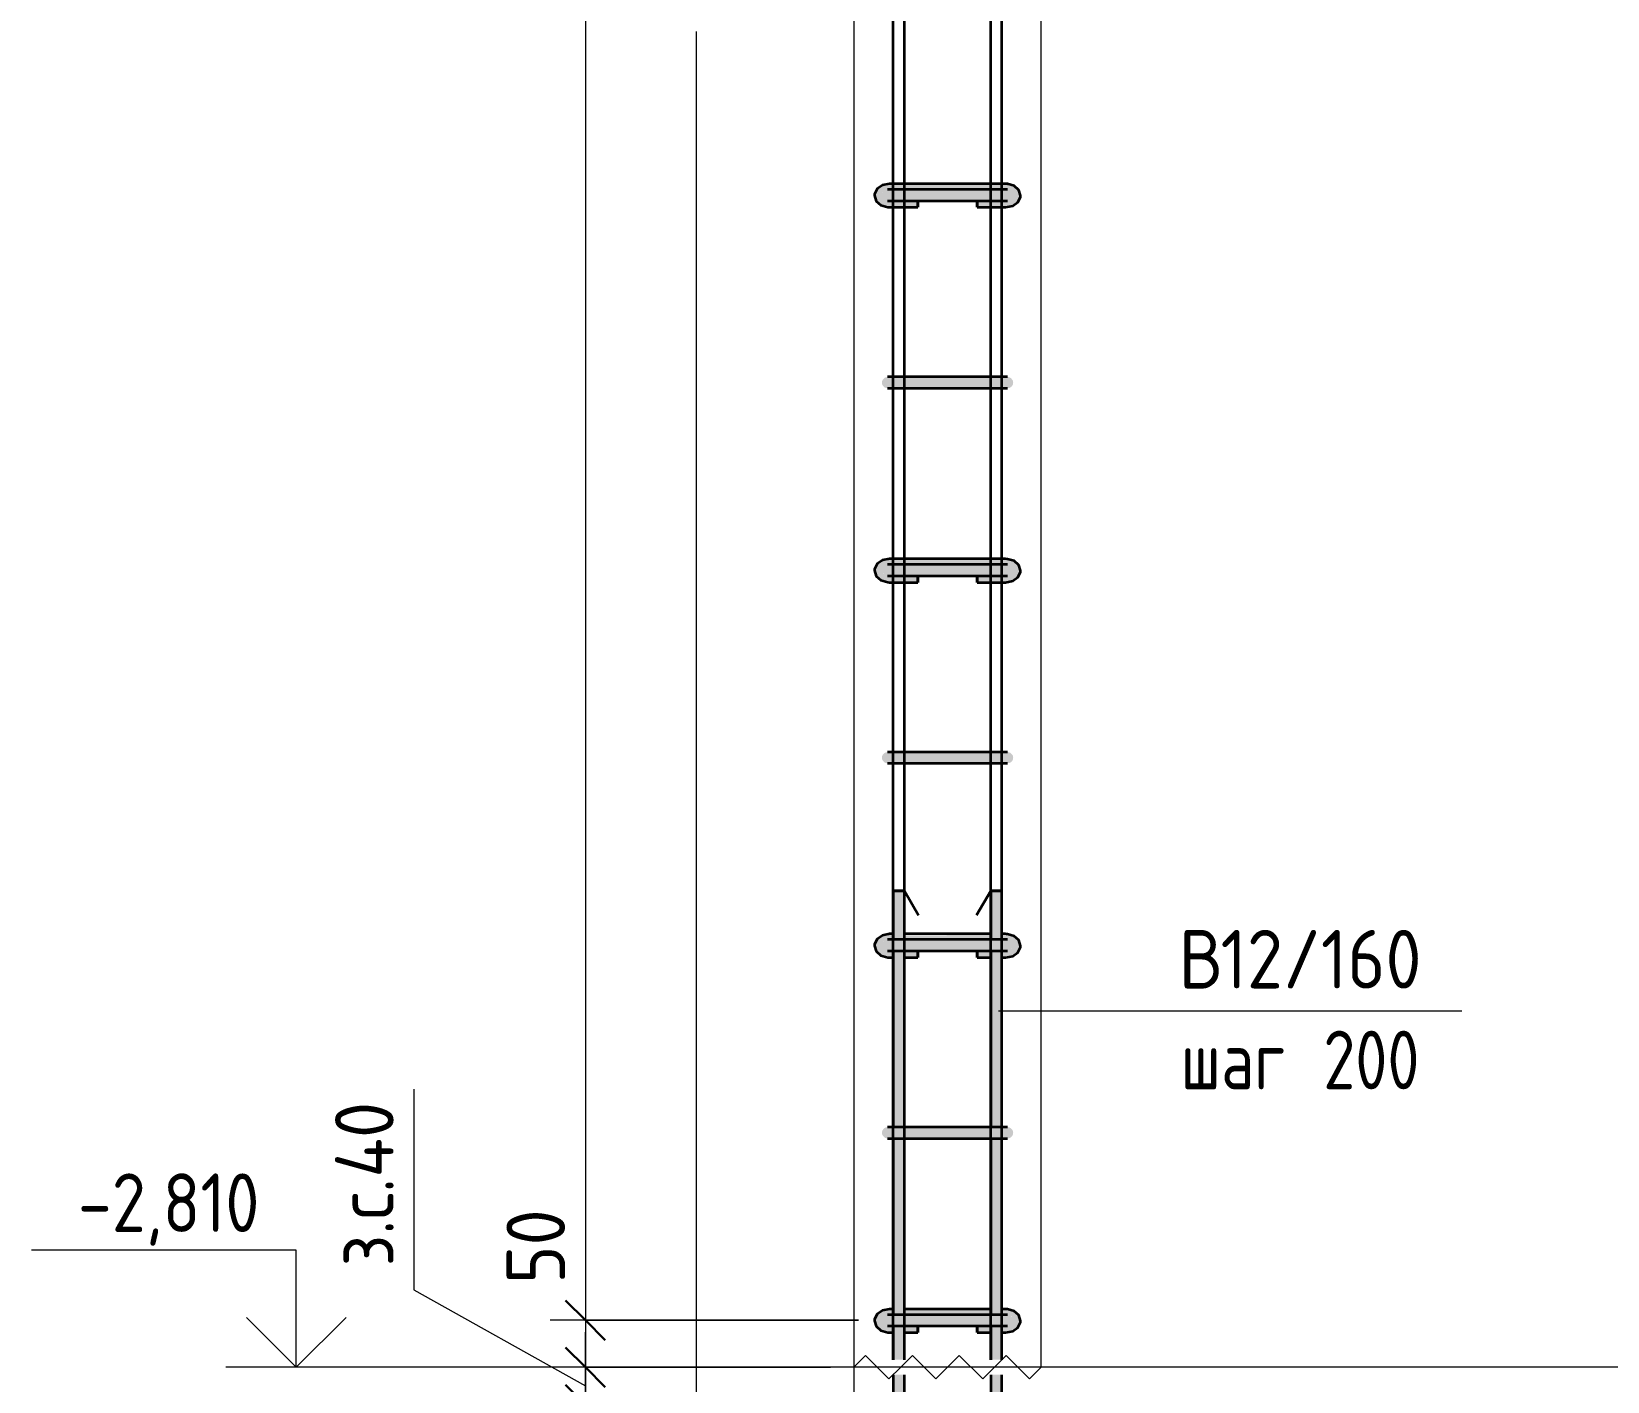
# Model space of a CAD drawing. Header units: millimetres. Extents: x -420 to 46222, y -4716 to 36443.
# Drawn here: x 34212 to 35894, y -2825 to -1386 of the extents above; entities that cross this region are included whole.
import ezdxf

# ---------------------------------------------------------------- set-up
doc = ezdxf.new("R2010")
doc.units = ezdxf.units.MM
for name, color, linetype, lineweight in [('AA_Dim', 7, 'Continuous', 9), ('AA_Dim-25', 7, 'Continuous', 9), ('AA_Oformlenie', 7, 'Continuous', 9), ('AA_Vinoska', 7, 'Continuous', 9), ('AA_Visotnaya otmetka', 7, 'Continuous', 9), ('AF_Stena_Опалубка', 253, 'Continuous', 20), ('KR_Armatura', 7, 'Continuous', 20), ('KR_Armatura_Tonkie', 7, 'Continuous', 20), ('KR_Fundament', 7, 'Continuous', 20)]:
    doc.layers.add(name, color=color, linetype=linetype, lineweight=lineweight)
doc.styles.add('ISOCPEUR_6', font='isocpeur.ttf', dxfattribs={"width": 0.9, "height": 62.5})
doc.styles.add('ISOCPEUR_7', font='isocpeur.ttf', dxfattribs={"width": 0.85, "height": 62.5})
doc.styles.add('ISOCPEUR_8', font='isocpeur.ttf', dxfattribs={"width": 0.8, "height": 62.5})
doc.dimstyles.new('00_Точн_3_знака__прозр__2', dxfattribs={"dimscale": 304.8, "dimtxt": 62.248823, "dimasz": 0.139436, "dimexe": 0.123031, "dimexo": 0.082021, "dimgap": 0.008202, "dimtad": 1, "dimdec": 3, "dimrnd": 0.001, "dimdsep": 46, "dimtxsty": 'ISOCPEUR_6', "dimblk1": 'OBLIQUE', "dimblk2": 'OBLIQUE', "dimsah": 1, "dimcen": 0.09, "dimdle": 0.123031, "dimazin": 0, "dimtfac": 1, "dimtdec": 4, "dimtix": 1, "dimtmove": 1, "dimatfit": 3, "dimfxl": 1, "dimtvp": 1, "dimtolj": 1, "dimtzin": 0, "dimlwd": 18, "dimlwe": 18, "dimarcsym": 2})
doc.dimstyles.new('00_Точн_3_знака__прозр__3', dxfattribs={"dimscale": 304.8, "dimtxt": 62.248823, "dimasz": 0.139436, "dimexe": 0.123031, "dimexo": 0.082021, "dimgap": 0.008202, "dimtad": 1, "dimdec": 3, "dimrnd": 0.001, "dimdsep": 46, "dimtxsty": 'ISOCPEUR_6', "dimblk1": 'OBLIQUE', "dimblk2": 'OBLIQUE', "dimsah": 1, "dimcen": 0.09, "dimdle": 0.123031, "dimazin": 0, "dimtfac": 1, "dimtdec": 4, "dimtix": 1, "dimtmove": 0, "dimatfit": 3, "dimfxl": 1, "dimtvp": 1, "dimtolj": 1, "dimtzin": 0, "dimlwd": 18, "dimlwe": 18, "dimarcsym": 2})

# ---------------------------------------------------------------- blocks, each defined once
blk = doc.blocks.new('261_Шпилька массив _НесАрм_РабПлоск_ - 8 А240-4188169-1-1 Армирование')
at = {"layer": 'KR_Armatura_Tonkie', "lineweight": 35}
for points in [[(-34471.9, -1573), (-34471.9, -1566.2), (-34474.8, -1565.9), (-34476.1, -1565.6), (-34477.7, -1564.6), (-34478.8, -1563.5), (-34479.2, -1563), (-34479.9, -1560.6), (-34480, -1559.8), (-34479.5, -1557.6), (-34478.8, -1556.4), (-34477.4, -1555.1), (-34476, -1554.4), (-34474.6, -1554.1), (-34471.9, -1554), (-34471.9, -1549.2), (-34478, -1550), (-34483.2, -1552.5), (-34486.7, -1556.2), (-34487.9, -1560.5), (-34486.7, -1564.8), (-34484.3, -1568.4), (-34479.4, -1571.5), (-34474.4, -1572.5)], [(-34468, -1549.2), (-34348.1, -1549.2), (-34348.1, -1548), (-34471.9, -1548.1), (-34471.9, -1549.2)], [(-34463.5, -1554), (-34348.1, -1554), (-34348.1, -1549.2), (-34471.9, -1549.2), (-34471.9, -1554), (-34468, -1554)], [(-34333.3, -1556.2), (-34336.1, -1552.8), (-34340.6, -1549.6), (-34342, -1549), (-34348.1, -1548.1), (-34348.1, -1549.2), (-34342, -1550), (-34336.8, -1552.5)], [(-34348.1, -1573), (-34341.9, -1572), (-34339.4, -1570.8), (-34336.1, -1568.1), (-34333.3, -1564.8), (-34332.1, -1560.5), (-34333.3, -1556.2), (-34336.8, -1552.5), (-34342.2, -1550), (-34348.1, -1549.2), (-34347.9, -1554), (-34344.4, -1554.2), (-34342.6, -1555.1), (-34341.3, -1556.4), (-34340.5, -1557.7), (-34340.2, -1558.4), (-34340.1, -1560.7), (-34340.2, -1561.6), (-34341.3, -1563.7), (-34341.8, -1564.2), (-34343.7, -1565.5), (-34345.2, -1565.9), (-34348.1, -1566.2), (-34348.1, -1572.8)], [(-34456, -1573), (-34441.6, -1572.8), (-34441.6, -1566.2), (-34471.9, -1566.2), (-34471.9, -1573), (-34468, -1573)], [(-34352, -1573), (-34348.1, -1572.8), (-34348.1, -1566.2), (-34378.4, -1566.2), (-34378.4, -1573), (-34364, -1573)], [(-34471.9, -1973), (-34471.9, -1966.2), (-34474.8, -1965.9), (-34476.1, -1965.6), (-34477.7, -1964.6), (-34478.8, -1963.5), (-34479.2, -1963), (-34479.9, -1960.6), (-34480, -1959.8), (-34479.5, -1957.6), (-34478.8, -1956.4), (-34477.4, -1955.1), (-34476, -1954.4), (-34474.6, -1954.1), (-34471.9, -1954), (-34471.9, -1949.2), (-34478, -1950), (-34483.2, -1952.5), (-34486.7, -1956.2), (-34487.9, -1960.5), (-34486.7, -1964.8), (-34484.3, -1968.4), (-34479.4, -1971.5), (-34474.4, -1972.5)], [(-34471.9, -1949.2), (-34348.1, -1949.2), (-34348.1, -1948), (-34471.9, -1948.1), (-34471.9, -1948.5)], [(-34463.5, -1954), (-34348.1, -1954), (-34348.1, -1949.2), (-34471.9, -1949.2), (-34471.9, -1954), (-34468, -1954)], [(-34333.3, -1956.2), (-34336.1, -1952.8), (-34340.6, -1949.6), (-34342, -1949), (-34348.1, -1948.1), (-34348.1, -1949.2), (-34342, -1950), (-34336.8, -1952.5)], [(-34348.1, -1973), (-34341.9, -1972), (-34339.4, -1970.8), (-34336.1, -1968.1), (-34333.3, -1964.8), (-34332.1, -1960.5), (-34333.3, -1956.2), (-34336.8, -1952.5), (-34342.2, -1950), (-34348.1, -1949.2), (-34347.9, -1954), (-34344.4, -1954.2), (-34342.6, -1955.1), (-34341.3, -1956.4), (-34340.5, -1957.7), (-34340.2, -1958.4), (-34340.1, -1960.7), (-34340.2, -1961.6), (-34341.3, -1963.7), (-34341.8, -1964.2), (-34343.7, -1965.5), (-34345.2, -1965.9), (-34348.1, -1966.2), (-34348.1, -1972.8)], [(-34456, -1973), (-34441.6, -1972.8), (-34441.6, -1966.2), (-34471.9, -1966.2), (-34471.9, -1973), (-34468, -1973)], [(-34352, -1973), (-34348.1, -1972.8), (-34348.1, -1966.2), (-34378.4, -1966.2), (-34378.4, -1973), (-34364, -1973)], [(-34471.9, -2373), (-34471.9, -2366.2), (-34474.8, -2365.9), (-34476.1, -2365.6), (-34477.7, -2364.6), (-34478.8, -2363.5), (-34479.2, -2363), (-34479.9, -2360.6), (-34480, -2359.8), (-34479.5, -2357.6), (-34478.8, -2356.4), (-34477.4, -2355.1), (-34476, -2354.4), (-34474.6, -2354.1), (-34471.9, -2354), (-34471.9, -2349.2), (-34478, -2350), (-34483.2, -2352.5), (-34486.7, -2356.2), (-34487.9, -2360.5), (-34486.7, -2364.8), (-34484.3, -2368.4), (-34479.4, -2371.5), (-34474.4, -2372.5)], [(-34333.3, -2356.2), (-34336.1, -2352.8), (-34340.6, -2349.6), (-34342, -2349), (-34348.1, -2348.1), (-34348.1, -2349.2), (-34342, -2350), (-34336.8, -2352.5)], [(-34348.1, -2373), (-34341.9, -2372), (-34339.4, -2370.8), (-34336.1, -2368.1), (-34333.3, -2364.8), (-34332.1, -2360.5), (-34333.3, -2356.2), (-34336.8, -2352.5), (-34342.2, -2350), (-34348.1, -2349.2), (-34347.9, -2354), (-34344.4, -2354.2), (-34342.6, -2355.1), (-34341.3, -2356.4), (-34340.5, -2357.7), (-34340.2, -2358.4), (-34340.1, -2360.7), (-34340.2, -2361.6), (-34341.3, -2363.7), (-34341.8, -2364.2), (-34343.7, -2365.5), (-34345.2, -2365.9), (-34348.1, -2366.2), (-34348.1, -2372.8)], [(-34471.9, -2773), (-34471.9, -2766.2), (-34474.8, -2765.9), (-34476.1, -2765.6), (-34477.7, -2764.6), (-34478.8, -2763.5), (-34479.2, -2763), (-34479.9, -2760.6), (-34480, -2759.8), (-34479.5, -2757.6), (-34478.8, -2756.4), (-34477.4, -2755.1), (-34476, -2754.4), (-34475.2, -2754.2), (-34471.9, -2754), (-34471.9, -2749.2), (-34478, -2750), (-34483.2, -2752.5), (-34486.7, -2756.2), (-34487.9, -2760.5), (-34486.7, -2764.8), (-34484.3, -2768.4), (-34479.4, -2771.5), (-34474.4, -2772.5)], [(-34333.3, -2756.2), (-34336.1, -2752.8), (-34340.6, -2749.6), (-34342, -2749), (-34348.1, -2748.1), (-34348.1, -2749.2), (-34342, -2750), (-34336.8, -2752.5)], [(-34348.1, -2773), (-34341.9, -2772), (-34338.5, -2770), (-34336.1, -2768.1), (-34333.3, -2764.8), (-34332.1, -2760.5), (-34333.3, -2756.2), (-34336.8, -2752.5), (-34342.2, -2750), (-34348.1, -2749.2), (-34347.9, -2754), (-34344.4, -2754.2), (-34342.6, -2755.1), (-34341.3, -2756.4), (-34340.5, -2757.7), (-34340.2, -2758.4), (-34340.1, -2760.7), (-34340.2, -2761.6), (-34341.3, -2763.7), (-34341.8, -2764.2), (-34343.7, -2765.5), (-34345.2, -2765.9), (-34348.1, -2766.2), (-34348.1, -2772.8)]]:
    blk.add_hatch(color=256, dxfattribs=at).paths.add_polyline_path(points)
h = blk.add_hatch(color=256, dxfattribs=at)
h.paths.add_polyline_path([(-34471.9, -1566.2), (-34472.1, -1566), (-34472.7, -1566)])
h.paths.add_polyline_path([(-34486.7, -1556.2), (-34483.2, -1552.5), (-34477.5, -1550), (-34471.9, -1549.2), (-34471.9, -1548), (-34479.4, -1549.5), (-34484.3, -1552.6)])
h = blk.add_hatch(color=256, dxfattribs=at)
h.paths.add_polyline_path([(-34471.9, -1966.2), (-34472.1, -1966), (-34472.7, -1966)])
h.paths.add_polyline_path([(-34486.7, -1956.2), (-34483.2, -1952.5), (-34477.5, -1950), (-34471.9, -1949.2), (-34471.9, -1948), (-34479.4, -1949.5), (-34484.3, -1952.6)])
h = blk.add_hatch(color=256, dxfattribs=at)
h.paths.add_polyline_path([(-34471.9, -2366.2), (-34472.1, -2366), (-34472.7, -2366)])
h.paths.add_polyline_path([(-34486.7, -2356.2), (-34483.2, -2352.5), (-34477.5, -2350), (-34471.9, -2349.2), (-34471.9, -2348), (-34479.4, -2349.5), (-34484.3, -2352.6)])
h = blk.add_hatch(color=256, dxfattribs=at)
h.paths.add_polyline_path([(-34395, -2349.2), (-34364, -2349.2), (-34364, -2348), (-34456, -2348.2), (-34456, -2349.2), (-34423.5, -2349.2)])
h.paths.add_polyline_path([(-34468, -2349.2), (-34468, -2348), (-34471.9, -2348.1), (-34471.9, -2349.2)])
h.paths.add_polyline_path([(-34352, -2349.2), (-34348.1, -2349.2), (-34348.1, -2348), (-34352, -2348.1), (-34352, -2348.6)])
h = blk.add_hatch(color=256, dxfattribs=at)
h.paths.add_polyline_path([(-34468.5, -2354), (-34468, -2354), (-34468, -2349.2), (-34471.9, -2349.2), (-34471.9, -2354), (-34469.2, -2354)])
h.paths.add_polyline_path([(-34456, -2354), (-34364, -2353.9), (-34364, -2349.2), (-34456, -2349.3), (-34456, -2353.2)])
h.paths.add_polyline_path([(-34350.8, -2354), (-34348.1, -2354), (-34348.1, -2349.2), (-34352, -2349.2), (-34352, -2354), (-34351.5, -2354)])
h = blk.add_hatch(color=256, dxfattribs=at)
h.paths.add_polyline_path([(-34456, -2373), (-34441.6, -2372.8), (-34441.6, -2366.2), (-34456, -2366.2), (-34456, -2372.9)])
h.paths.add_polyline_path([(-34468, -2373), (-34468.1, -2366.2), (-34471.9, -2366.2), (-34471.9, -2373)])
h = blk.add_hatch(color=256, dxfattribs=at)
h.paths.add_polyline_path([(-34366.5, -2373), (-34364, -2372.8), (-34364, -2366.2), (-34378.4, -2366.2), (-34378.4, -2373)])
h.paths.add_polyline_path([(-34348.1, -2373), (-34348.1, -2366.2), (-34352, -2366.3), (-34352, -2373)])
h = blk.add_hatch(color=256, dxfattribs=at)
h.paths.add_polyline_path([(-34471.9, -2766.2), (-34472.1, -2766), (-34472.7, -2766)])
h.paths.add_polyline_path([(-34486.7, -2756.2), (-34483.2, -2752.5), (-34477.5, -2750), (-34471.9, -2749.2), (-34471.9, -2748), (-34479.4, -2749.5), (-34484.3, -2752.6), (-34485.4, -2754.2)])
h = blk.add_hatch(color=256, dxfattribs=at)
h.paths.add_polyline_path([(-34395, -2749.2), (-34364, -2749.2), (-34364, -2748), (-34456, -2748.2), (-34456, -2749.2), (-34452, -2749.2)])
h.paths.add_polyline_path([(-34471.9, -2749.2), (-34468, -2749.2), (-34468, -2748), (-34471.9, -2748.1), (-34471.9, -2748.5)])
h.paths.add_polyline_path([(-34352, -2749.2), (-34348.1, -2749.2), (-34348.1, -2748), (-34352, -2748.1), (-34352, -2748.6)])
h = blk.add_hatch(color=256, dxfattribs=at)
h.paths.add_polyline_path([(-34468.5, -2754), (-34468, -2754), (-34468, -2749.2), (-34471.9, -2749.2), (-34471.9, -2754), (-34469.2, -2754)])
h.paths.add_polyline_path([(-34454.6, -2754), (-34364, -2753.9), (-34364, -2749.2), (-34456, -2749.3), (-34456, -2754)])
h.paths.add_polyline_path([(-34352, -2754), (-34348.1, -2754), (-34348.1, -2749.2), (-34352, -2749.2), (-34352, -2754)])
h = blk.add_hatch(color=256, dxfattribs=at)
h.paths.add_polyline_path([(-34452, -2773), (-34441.6, -2772.8), (-34441.6, -2766.2), (-34456, -2766.2), (-34456, -2773)])
h.paths.add_polyline_path([(-34468, -2773), (-34468.1, -2766.2), (-34471.9, -2766.2), (-34471.9, -2773)])
h = blk.add_hatch(color=256, dxfattribs=at)
h.paths.add_polyline_path([(-34352, -2773), (-34348.1, -2772.8), (-34348.1, -2766.2), (-34352, -2766.3), (-34352, -2772.9)])
h.paths.add_polyline_path([(-34364, -2773), (-34364, -2766.2), (-34378.4, -2766.2), (-34378.4, -2773), (-34366.5, -2773)])
for p, q in [((-34468, -1548), (-34471.9, -1548)), ((-34456, -1548), (-34468, -1548)), ((-34364, -1548), (-34456, -1548)), ((-34352, -1548), (-34364, -1548)), ((-34348.1, -1548), (-34352, -1548)), ((-34471.9, -1573), (-34468, -1573)), ((-34468, -1573), (-34456, -1573)), ((-34456, -1573), (-34441.6, -1573)), ((-34441.6, -1566.2), (-34441.6, -1573)), ((-34441.6, -1571.8), (-34441.6, -1566.2)), ((-34441.6, -1572.8), (-34441.6, -1571.8)), ((-34378.4, -1566.2), (-34378.4, -1571.8)), ((-34378.4, -1573), (-34378.4, -1566.2)), ((-34378.4, -1571.8), (-34378.4, -1572.8)), ((-34378.4, -1573), (-34364, -1573)), ((-34364, -1573), (-34352, -1573)), ((-34352, -1573), (-34348.1, -1573)), ((-34468, -1948), (-34471.9, -1948)), ((-34456, -1948), (-34468, -1948)), ((-34364, -1948), (-34456, -1948)), ((-34352, -1948), (-34364, -1948)), ((-34348.1, -1948), (-34352, -1948)), ((-34441.6, -1966.2), (-34441.6, -1973)), ((-34441.6, -1971.8), (-34441.6, -1966.2)), ((-34378.4, -1966.2), (-34378.4, -1971.8)), ((-34378.4, -1973), (-34378.4, -1966.2)), ((-34471.9, -1973), (-34468, -1973)), ((-34468, -1973), (-34456, -1973)), ((-34456, -1973), (-34441.6, -1973)), ((-34441.6, -1972.8), (-34441.6, -1971.8)), ((-34378.4, -1971.8), (-34378.4, -1972.8)), ((-34378.4, -1973), (-34364, -1973)), ((-34364, -1973), (-34352, -1973)), ((-34352, -1973), (-34348.1, -1973)), ((-34468, -2348), (-34471.9, -2348)), ((-34364, -2348), (-34456, -2348)), ((-34348.1, -2348), (-34352, -2348)), ((-34441.6, -2366.2), (-34441.6, -2373)), ((-34441.6, -2371.8), (-34441.6, -2366.2)), ((-34378.4, -2366.2), (-34378.4, -2371.8)), ((-34378.4, -2373), (-34378.4, -2366.2)), ((-34471.9, -2373), (-34468, -2373)), ((-34456, -2373), (-34441.6, -2373)), ((-34441.6, -2372.8), (-34441.6, -2371.8)), ((-34378.4, -2371.8), (-34378.4, -2372.8)), ((-34378.4, -2373), (-34364, -2373)), ((-34352, -2373), (-34348.1, -2373)), ((-34468, -2748), (-34471.9, -2748)), ((-34364, -2748), (-34456, -2748)), ((-34348.1, -2748), (-34352, -2748)), ((-34471.9, -2773), (-34468, -2773)), ((-34456, -2773), (-34441.6, -2773)), ((-34441.6, -2766.2), (-34441.6, -2773)), ((-34441.6, -2770), (-34441.6, -2766.2)), ((-34441.6, -2771.8), (-34441.6, -2770)), ((-34441.6, -2772.8), (-34441.6, -2771.8)), ((-34378.4, -2766.2), (-34378.4, -2770)), ((-34378.4, -2773), (-34378.4, -2766.2)), ((-34378.4, -2770), (-34378.4, -2771.8)), ((-34378.4, -2771.8), (-34378.4, -2772.8)), ((-34378.4, -2773), (-34364, -2773)), ((-34352, -2773), (-34348.1, -2773))]:
    blk.add_line(p, q, dxfattribs=at)
at = {"layer": 'KR_Armatura_Tonkie', "lineweight": 35, "flags": 128}
for points in [[(-34471.9, -1548), (-34479.5, -1549.5), (-34485.1, -1553.4), (-34487.8, -1558.9), (-34487.9, -1560.5)], [(-34487.9, -1560.5), (-34486.1, -1566.4), (-34481.1, -1570.8), (-34473.8, -1572.9), (-34471.9, -1573)], [(-34332.1, -1560.5), (-34333.9, -1554.6), (-34338.9, -1550.2), (-34346.2, -1548.1), (-34348.1, -1548)], [(-34348.1, -1573), (-34340.5, -1571.5), (-34334.9, -1567.6), (-34332.2, -1562.1), (-34332.1, -1560.5)], [(-34471.9, -1948), (-34479.5, -1949.5), (-34485.1, -1953.4), (-34487.8, -1958.9), (-34487.9, -1960.5)], [(-34332.1, -1960.5), (-34333.9, -1954.6), (-34338.9, -1950.2), (-34346.2, -1948.1), (-34348.1, -1948)], [(-34487.9, -1960.5), (-34486.1, -1966.4), (-34481.1, -1970.8), (-34473.8, -1972.9), (-34471.9, -1973)], [(-34348.1, -1973), (-34340.5, -1971.5), (-34334.9, -1967.6), (-34332.2, -1962.1), (-34332.1, -1960.5)], [(-34471.9, -2348), (-34479.5, -2349.5), (-34485.1, -2353.4), (-34487.8, -2358.9), (-34487.9, -2360.5)], [(-34332.1, -2360.5), (-34333.9, -2354.6), (-34338.9, -2350.2), (-34346.2, -2348.1), (-34348.1, -2348)], [(-34487.9, -2360.5), (-34486.1, -2366.4), (-34481.1, -2370.8), (-34473.8, -2372.9), (-34471.9, -2373)], [(-34348.1, -2373), (-34340.5, -2371.5), (-34334.9, -2367.6), (-34332.2, -2362.1), (-34332.1, -2360.5)], [(-34471.9, -2748), (-34479.5, -2749.5), (-34485.1, -2753.4), (-34487.8, -2758.9), (-34487.9, -2760.5)], [(-34332.1, -2760.5), (-34333.9, -2754.6), (-34338.9, -2750.2), (-34346.2, -2748.1), (-34348.1, -2748)], [(-34487.9, -2760.5), (-34486.1, -2766.4), (-34481.1, -2770.8), (-34473.8, -2772.9), (-34471.9, -2773)], [(-34348.1, -2773), (-34340.5, -2771.5), (-34334.9, -2767.6), (-34332.2, -2762.1), (-34332.1, -2760.5)]]:
    blk.add_lwpolyline(points, dxfattribs=at)
blk = doc.blocks.new('265_Выпуск П одной длины _НесАрм_РабПлоск_ - В1 _d12_ t250-V7-1-1 Армирование')
at = {"layer": 'KR_Armatura_Tonkie', "lineweight": 35}
h = blk.add_hatch(color=256, dxfattribs=at)
h.paths.add_polyline_path([(-34462, -3028), (-34460, -3028), (-34459.8, -2902.4), (-34458.6, -2893.1), (-34456, -2886.9), (-34456.2, -2818), (-34468, -2818), (-34467.8, -3028), (-34463.6, -3028)])
h.paths.add_polyline_path([(-34456.2, -2802), (-34456, -2802), (-34456.2, -2766), (-34468, -2766), (-34467.8, -2802), (-34456.6, -2802)])
h.paths.add_polyline_path([(-34461.4, -2754), (-34456, -2754), (-34456.2, -2566), (-34468, -2566), (-34467.8, -2754), (-34462, -2754)])
h.paths.add_polyline_path([(-34461.2, -2554), (-34456, -2554), (-34456.3, -2366), (-34468, -2366), (-34467.8, -2554), (-34462, -2554)])
h.paths.add_polyline_path([(-34461.2, -2354), (-34456, -2354), (-34456.2, -2302), (-34468, -2302), (-34467.8, -2354), (-34462, -2354)])
h = blk.add_hatch(color=256, dxfattribs=at)
h.paths.add_polyline_path([(-34359.6, -3028), (-34352, -3028), (-34352.2, -2874), (-34364, -2874), (-34363.8, -3028), (-34359.8, -3028)])
h.paths.add_polyline_path([(-34357.6, -2862), (-34352, -2862), (-34352.2, -2818), (-34364, -2818), (-34363.8, -2862), (-34358, -2862)])
h.paths.add_polyline_path([(-34362.2, -2802), (-34352, -2802), (-34352.2, -2766), (-34364, -2766), (-34363.8, -2802), (-34362.9, -2802)])
h.paths.add_polyline_path([(-34353.4, -2754), (-34352, -2754), (-34352.2, -2566), (-34364, -2566), (-34363.8, -2754), (-34353.8, -2754)])
h.paths.add_polyline_path([(-34357.1, -2554), (-34352, -2554), (-34352.3, -2366), (-34364, -2366), (-34363.8, -2554), (-34358, -2554)])
h.paths.add_polyline_path([(-34357.5, -2354), (-34352, -2354), (-34352.2, -2302), (-34364, -2302), (-34363.8, -2354), (-34358, -2354)])
for points in [[(-34426, -3070), (-34426, -3068.9), (-34429.7, -3068.2), (-34439, -3064.4), (-34447.7, -3057.7), (-34454.5, -3048.8), (-34458.7, -3037.9), (-34460, -3028), (-34468, -3028), (-34466.6, -3038.9), (-34462.4, -3049), (-34455.3, -3058), (-34446.5, -3064.6), (-34436.9, -3068.6), (-34427.6, -3069.8)], [(-34394, -3058), (-34364.7, -3058), (-34364.3, -3057.7), (-34357.6, -3049), (-34353.4, -3038.9), (-34352.2, -3028), (-34364, -3028), (-34365.2, -3036.3), (-34368, -3043), (-34372.8, -3049.2), (-34379, -3054), (-34386.2, -3057), (-34387.6, -3057.2)], [(-34418, -3070), (-34426, -3069.2), (-34426, -3070), (-34423.5, -3070)]]:
    blk.add_hatch(color=256, dxfattribs=at).paths.add_polyline_path(points)
for p, q in [((-34468, -2302), (-34468, -2354)), ((-34468, -2302), (-34456, -2302)), ((-34456.2, -2302), (-34467.8, -2302)), ((-34456, -2354), (-34456, -2302)), ((-34456, -2302), (-34441, -2328)), ((-34364, -2302), (-34379, -2328)), ((-34364, -2302), (-34364, -2354)), ((-34364, -2302), (-34352, -2302)), ((-34352.2, -2302), (-34363.8, -2302)), ((-34352, -2354), (-34352, -2302)), ((-34468, -2366), (-34468, -2554)), ((-34456, -2554), (-34456, -2366)), ((-34364, -2366), (-34364, -2554)), ((-34352, -2554), (-34352, -2366)), ((-34468, -2566), (-34468, -2754)), ((-34456, -2754), (-34456, -2566)), ((-34364, -2566), (-34364, -2754)), ((-34352, -2754), (-34352, -2566)), ((-34468, -2766), (-34468, -2802)), ((-34456, -2802), (-34456, -2766)), ((-34364, -2766), (-34364, -2802)), ((-34352, -2802), (-34352, -2766)), ((-34468, -2818), (-34468, -2862)), ((-34456, -2862), (-34456, -2818)), ((-34364, -2818), (-34364, -2862)), ((-34352, -2862), (-34352, -2818)), ((-34468, -2862), (-34468, -2874)), ((-34468, -2874), (-34468, -3028)), ((-34456, -2874), (-34456, -2862)), ((-34456, -2886.9), (-34456, -2874)), ((-34364, -2874), (-34364, -3028)), ((-34352, -3028), (-34352, -2874)), ((-34394, -3058), (-34418, -3058)), ((-34427.5, -3070), (-34426, -3070)), ((-34426, -3070), (-34394, -3070))]:
    blk.add_line(p, q, dxfattribs=at)
at = {"layer": 'KR_Armatura_Tonkie', "lineweight": 35, "flags": 128}
for points in [[(-34468, -3028), (-34466, -3040.7), (-34460.3, -3052.2), (-34454.7, -3058)], [(-34364, -3028), (-34366, -3038.7), (-34371.6, -3047.9), (-34380.1, -3054.6), (-34390.5, -3057.8), (-34394, -3058)], [(-34365.3, -3058), (-34360.6, -3053.4), (-34354.5, -3042.1), (-34352, -3029.5), (-34352, -3028)], [(-34454.7, -3058), (-34451.4, -3061.4), (-34440.1, -3067.5), (-34427.5, -3070)]]:
    blk.add_lwpolyline(points, dxfattribs=at)
blk = doc.blocks.new('350_Хомут прямоугольный верт _НесАрм_РабПлоск_ - 350_Хомут прямоугольный верт _НесАрм_РабПлоск_-4180899-1-1 Армирование')
at = {"layer": 'KR_Armatura_Tonkie'}
for points in [[(-32434, -2366), (-32408, -2365.8), (-32408, -2354), (-32445.6, -2354.2), (-32447.4, -2355.1), (-32448.2, -2355.8), (-32449.3, -2357.2), (-32449.8, -2358.4), (-32450, -2360), (-32449.8, -2361.6), (-32449.2, -2363), (-32447.7, -2364.6), (-32447, -2365.2), (-32445.6, -2365.8), (-32439.2, -2366), (-32438, -2366)], [(-32408, -2366), (-32352, -2365.8), (-32352, -2354), (-32408, -2354.2), (-32408, -2365.8)], [(-32342.6, -2366), (-32314.4, -2365.8), (-32313, -2365.2), (-32311.8, -2364.2), (-32310.8, -2363), (-32310.2, -2361.6), (-32310, -2360), (-32310.2, -2358.4), (-32310.8, -2357), (-32312.6, -2355.1), (-32313, -2354.8), (-32314.9, -2354.1), (-32318, -2354), (-32352, -2354.2), (-32352, -2366), (-32342.7, -2366)]]:
    blk.add_hatch(color=256, dxfattribs=at).paths.add_polyline_path(points)
at = {"layer": 'KR_Armatura_Tonkie', "lineweight": 35}
for p, q in [((-32352, -2354), (-32408, -2354)), ((-32408, -2366), (-32352, -2366))]:
    blk.add_line(p, q, dxfattribs=at)
at = {"layer": 'KR_Armatura_Tonkie', "lineweight": 35, "flags": 128}
for points in [[(-32438.2, -2354), (-32442.9, -2354), (-32444, -2354)], [(-32444, -2366), (-32442, -2366), (-32438, -2366)], [(-32426, -2354), (-32430.2, -2354), (-32438, -2354)], [(-32438, -2366), (-32436.4, -2366), (-32427.6, -2366), (-32426, -2366)], [(-32408, -2354), (-32419.7, -2354), (-32426, -2354)], [(-32426, -2366), (-32416.7, -2366), (-32408, -2366)], [(-32334, -2354), (-32343.3, -2354), (-32352, -2354)], [(-32352, -2366), (-32340.3, -2366), (-32334, -2366)], [(-32322, -2354), (-32323.6, -2354), (-32332.4, -2354), (-32334, -2354)], [(-32334, -2366), (-32329.8, -2366), (-32322, -2366)], [(-32316, -2354), (-32318, -2354), (-32322, -2354)], [(-32321.8, -2366), (-32317.1, -2366), (-32316, -2366)]]:
    blk.add_lwpolyline(points, dxfattribs=at)
blk = doc.blocks.new('350_Хомут прямоугольный верт _НесАрм_РабПлоск_ - 350_Хомут прямоугольный верт _НесАрм_РабПлоск_-V6-1-1 Армирование')
at = {"layer": 'KR_Armatura_Tonkie'}
for points in [[(-32434, -1966), (-32408, -1965.8), (-32408, -1954), (-32445.6, -1954.2), (-32447.4, -1955.1), (-32448.2, -1955.8), (-32449.2, -1957), (-32449.8, -1958.4), (-32450, -1960.3), (-32449.8, -1961.6), (-32449.2, -1963), (-32447.7, -1964.6), (-32447, -1965.2), (-32445.6, -1965.8), (-32439.2, -1966), (-32438, -1966)], [(-32408, -1966), (-32352, -1965.8), (-32352, -1954), (-32408, -1954.2), (-32408, -1965.8)], [(-32319.9, -1966), (-32314.4, -1965.8), (-32313, -1965.2), (-32311.8, -1964.2), (-32310.8, -1963), (-32310.2, -1961.6), (-32310, -1960), (-32310.2, -1958.4), (-32310.8, -1957), (-32312.6, -1955.1), (-32313, -1954.8), (-32314.9, -1954.1), (-32318, -1954), (-32352, -1954.2), (-32352, -1966), (-32320.8, -1966)]]:
    blk.add_hatch(color=256, dxfattribs=at).paths.add_polyline_path(points)
at = {"layer": 'KR_Armatura_Tonkie', "lineweight": 35}
for p, q in [((-32352, -1954), (-32408, -1954)), ((-32408, -1966), (-32352, -1966))]:
    blk.add_line(p, q, dxfattribs=at)
at = {"layer": 'KR_Armatura_Tonkie', "lineweight": 35, "flags": 128}
for points in [[(-32438.2, -1954), (-32442.9, -1954), (-32444, -1954)], [(-32444, -1966), (-32442, -1966), (-32438, -1966)], [(-32426, -1954), (-32430.2, -1954), (-32438, -1954)], [(-32438, -1966), (-32436.4, -1966), (-32427.6, -1966), (-32426, -1966)], [(-32408, -1954), (-32419.7, -1954), (-32426, -1954)], [(-32426, -1966), (-32416.7, -1966), (-32408, -1966)], [(-32334, -1954), (-32343.3, -1954), (-32352, -1954)], [(-32352, -1966), (-32340.3, -1966), (-32334, -1966)], [(-32322, -1954), (-32323.6, -1954), (-32332.4, -1954), (-32334, -1954)], [(-32334, -1966), (-32329.8, -1966), (-32322, -1966)], [(-32316, -1954), (-32318, -1954), (-32322, -1954)], [(-32321.8, -1966), (-32317.1, -1966), (-32316, -1966)]]:
    blk.add_lwpolyline(points, dxfattribs=at)
blk = doc.blocks.new('Последовательность узлов - 3мм масшт20 маскировка-904226-1-1 Армирование')
at = {"layer": 'AA_Oformlenie'}
for p, q in [((-34510, 3580), (-34497.5, 3592.5)), ((-34472.5, 3567.5), (-34497.5, 3592.5)), ((-34460, 3580), (-34447.5, 3592.5)), ((-34422.5, 3567.5), (-34447.5, 3592.5)), ((-34410, 3580), (-34397.5, 3592.5)), ((-34372.5, 3567.5), (-34397.5, 3592.5)), ((-34360, 3580), (-34347.5, 3592.5)), ((-34322.5, 3567.5), (-34347.5, 3592.5)), ((-34460, 3580), (-34472.5, 3567.5)), ((-34410, 3580), (-34422.5, 3567.5)), ((-34360, 3580), (-34372.5, 3567.5)), ((-34310, 3580), (-34322.5, 3567.5))]:
    blk.add_line(p, q, dxfattribs=at)
blk = doc.blocks.new('011_Прямоугольник обрыва _ЭлУзла_ - 011_Прямоугольник обрыва _ЭлУзла_-4188884-1-1 Армирование')
at = {"layer": 'AA_Oformlenie'}
blk.add_line((-34677.7, -3206.6), (-34677.7, -1385.6), dxfattribs=at)
blk = doc.blocks.new('DIMBLOCK65-1-1 Армирование')
at = {"layer": 'AA_Dim-25', "lineweight": 18}
for p, q in [((34620.3, -2513.4), (34620.3, -2727.5)), ((34620.3, -2727.5), (34803.2, -2830)), ((34803.2, -2850), (34803.2, -2772.5)), ((35064.6, -2810), (34765.7, -2810)), ((34803.2, -2810), (35064.6, -2810)), ((35134.6, -2850), (34765.7, -2850)), ((34803.2, -2850), (35134.6, -2850))]:
    blk.add_line(p, q, dxfattribs=at)
at = {"layer": 'AA_Dim-25', "lineweight": 30}
for p, q in [((34803.2, -2810), (34781.9, -2788.8)), ((34803.2, -2810), (34824.4, -2831.2)), ((34803.2, -2850), (34781.9, -2828.8)), ((34803.2, -2850), (34824.4, -2871.2))]:
    blk.add_line(p, q, dxfattribs=at)
at = {"layer": 'AA_Dim-25', "color": 0, "lineweight": 18, "insert": (34536.1, -2702.5), "char_height": 62.5, "width": 226.969, "attachment_point": 1, "rotation": 90, "line_spacing_factor": 1.149209, "style": 'ISOCPEUR_6'}
blk.add_mtext('з.с.40', dxfattribs=at)
blk = doc.blocks.new('_Oblique')
at = {"color": 0, "linetype": 'ByBlock', "lineweight": -2}
blk.add_line((-0.5, -0.5), (0.5, 0.5), dxfattribs=at)
blk = doc.blocks.new('DIMBLOCK75-1-1 Армирование')
at = {"layer": 'AA_Dim-25', "lineweight": 30}
for p, q in [((34803.2, 3440), (34781.9, 3461.3)), ((34803.2, 3440), (34824.4, 3418.8)), ((34803.2, -2760), (34781.9, -2738.8)), ((34803.2, -2760), (34824.4, -2781.3))]:
    blk.add_line(p, q, dxfattribs=at)
at = {"layer": 'AA_Dim-25', "lineweight": 18}
for p, q in [((35094.6, 3440), (34765.7, 3440)), ((34803.2, 3440), (34803.2, -2760)), ((34803.2, 3440), (35094.6, 3440)), ((35094.6, -2760), (34765.7, -2760)), ((34803.2, -2760), (35094.6, -2760))]:
    blk.add_line(p, q, dxfattribs=at)
at = {"layer": 'AA_Dim-25', "color": 0, "lineweight": 18, "insert": (34719, 128.1), "char_height": 62.5, "width": 508.525, "attachment_point": 1, "rotation": 90, "line_spacing_factor": 1.149209, "style": 'ISOCPEUR_6'}
blk.add_mtext('200х31=6200', dxfattribs=at)
blk = doc.blocks.new('DIMBLOCK76-1-1 Армирование')
at = {"layer": 'AA_Dim-25', "lineweight": 18}
for p, q in [((34803.2, -2642.1), (34803.2, -2746.1)), ((34803.2, -2746.1), (34803.2, -2785)), ((35094.6, -2760), (34765.7, -2760)), ((34803.2, -2760), (34803.2, -2847.5)), ((34803.2, -2760), (35094.6, -2760)), ((35064.6, -2810), (34765.7, -2810)), ((34803.2, -2810), (35064.6, -2810))]:
    blk.add_line(p, q, dxfattribs=at)
at = {"layer": 'AA_Dim-25', "lineweight": 30}
for p, q in [((34803.2, -2760), (34781.9, -2738.8)), ((34803.2, -2760), (34824.4, -2781.3)), ((34803.2, -2810), (34781.9, -2788.8)), ((34803.2, -2810), (34824.4, -2831.2))]:
    blk.add_line(p, q, dxfattribs=at)
at = {"layer": 'AA_Dim-25', "color": 0, "lineweight": 18, "insert": (34719, -2721.1), "char_height": 62.5, "width": 94.81, "attachment_point": 1, "rotation": 90, "line_spacing_factor": 1.149209, "style": 'ISOCPEUR_6'}
blk.add_mtext('50', dxfattribs=at)
blk = doc.blocks.new('Высотные отметки - Стрелка вверх-400292-1-1 Армирование')
at = {"layer": 'AA_Vinoska'}
for p, q in [((-35104.8, -2685), (-35387.3, -2685)), ((-35104.8, -2810), (-35104.8, -2685)), ((-35104.8, -2810), (-35157.8, -2757)), ((-35104.8, -2810), (-35051.7, -2757)), ((-35029.8, -2810), (-35179.8, -2810))]:
    blk.add_line(p, q, dxfattribs=at)
blk = doc.blocks.new('042_М_Арматуры - Диам длина поз _ Комментарий-3662934-1-1 Армирование')
at = {"layer": 'AA_Vinoska'}
blk.add_line((-33404.6, 3856.1), (-33054.6, 3856.1), dxfattribs=at)

msp = doc.modelspace()

# ---------------------------------------------------------------- linework, layer by layer
at = {"layer": 'AA_Vinoska'}
msp.add_line((35243.9155, -2429.9807), (35388.1168, -2429.9807), dxfattribs=at)
at = {"layer": 'AA_Visotnaya otmetka'}
for q in [(34494.8063, -2810), (35624.7524, -2810)]:
    msp.add_line((35624.7524, -2810), q, dxfattribs=at)
at = {"layer": 'AF_Stena_Опалубка'}
for p, q in [((35089.5667, 3580), (35089.5667, -2810)), ((35289.5667, -2810), (35289.5667, 3580))]:
    msp.add_line(p, q, dxfattribs=at)
at = {"layer": 'KR_Armatura_Tonkie', "lineweight": 35}
for p, q in [((35131.5667, -2802), (35131.5667, 3572)), ((35131.5667, -2802), (35131.5667, 3572)), ((35143.5667, -2802), (35143.5667, 3572)), ((35143.5667, -2802), (35143.5667, 3572)), ((35235.5667, -2802), (35235.5667, 3572)), ((35235.5667, -2802), (35235.5667, 3572)), ((35247.5667, -2802), (35247.5667, 3572)), ((35247.5667, -2802), (35247.5667, 3572))]:
    msp.add_line(p, q, dxfattribs=at)
at = {"layer": 'KR_Fundament'}
for p, q in [((35089.5667, -2810), (35089.5667, -3110)), ((37119.5667, -2810), (35289.5667, -2810))]:
    msp.add_line(p, q, dxfattribs=at)

# ---------------------------------------------------------------- block references
at = {"layer": 'AA_Oformlenie'}
for name, p in [('011_Прямоугольник обрыва _ЭлУзла_ - 011_Прямоугольник обрыва _ЭлУзла_-4188884-1-1 Армирование', (69599.5667, 0)), ('Последовательность узлов - 3мм масшт20 маскировка-904226-1-1 Армирование', (69599.5667, -6390))]:
    msp.add_blockref(name, p, dxfattribs=at)
at = {"layer": 'AA_Vinoska'}
for name, p in [('042_М_Арматуры - Диам длина поз _ Комментарий-3662934-1-1 Армирование', (68792.725, -6286.0893)), ('Высотные отметки - Стрелка вверх-400292-1-1 Армирование', (69599.5667, 0))]:
    msp.add_blockref(name, p, dxfattribs=at)
at = {"layer": 'KR_Armatura'}
for name, p in [('350_Хомут прямоугольный верт _НесАрм_РабПлоск_ - 350_Хомут прямоугольный верт _НесАрм_РабПлоск_-4180899-1-1 Армирование', (67569.5667, 800)), ('350_Хомут прямоугольный верт _НесАрм_РабПлоск_ - 350_Хомут прямоугольный верт _НесАрм_РабПлоск_-4180899-1-1 Армирование', (67569.5667, 600)), ('350_Хомут прямоугольный верт _НесАрм_РабПлоск_ - 350_Хомут прямоугольный верт _НесАрм_РабПлоск_-V6-1-1 Армирование', (67569.5667, 0)), ('350_Хомут прямоугольный верт _НесАрм_РабПлоск_ - 350_Хомут прямоугольный верт _НесАрм_РабПлоск_-4180899-1-1 Армирование', (67569.5667, 200)), ('350_Хомут прямоугольный верт _НесАрм_РабПлоск_ - 350_Хомут прямоугольный верт _НесАрм_РабПлоск_-4180899-1-1 Армирование', (67569.5667, 0)), ('350_Хомут прямоугольный верт _НесАрм_РабПлоск_ - 350_Хомут прямоугольный верт _НесАрм_РабПлоск_-4180899-1-1 Армирование', (67569.5667, -200)), ('350_Хомут прямоугольный верт _НесАрм_РабПлоск_ - 350_Хомут прямоугольный верт _НесАрм_РабПлоск_-4180899-1-1 Армирование', (67569.5667, -400))]:
    msp.add_blockref(name, p, dxfattribs=at)
at = {"layer": 'KR_Armatura_Tonkie', "lineweight": 35}
for name in ['261_Шпилька массив _НесАрм_РабПлоск_ - 8 А240-4188169-1-1 Армирование', '265_Выпуск П одной длины _НесАрм_РабПлоск_ - В1 _d12_ t250-V7-1-1 Армирование']:
    msp.add_blockref(name, (69599.5667, 0), dxfattribs=at)

# ---------------------------------------------------------------- texts
at = {"layer": 'AA_Vinoska', "char_height": 62.5, "attachment_point": 1}
for s, insert, width, style in [('\\fISOCPEUR|b0|i0|c204|p34|;\\W.9;В', (35436.1203, -2343.6281), 54.113906, 'ISOCPEUR_6'), ('12/160', (35480.7687, -2343.6281), 263.354344, 'ISOCPEUR_6'), (' 200', (35558.5432, -2451.1044), 166.751, 'ISOCPEUR_8'), ('шаг', (35438.1578, -2451.1044), 145.907125, 'ISOCPEUR_8')]:
    msp.add_mtext(s, dxfattribs=dict(at, insert=insert, width=width, style=style))
at = {"layer": 'AA_Visotnaya otmetka', "insert": (34261.7607, -2603.3465), "char_height": 62.5, "width": 229.30959, "attachment_point": 1, "line_spacing_factor": 1.149209, "style": 'ISOCPEUR_7'}
msp.add_mtext('-2,810', dxfattribs=at)

# ---------------------------------------------------------------- dimensions: what is measured, and where the dimension line sits
at = {"layer": 'AA_Dim', "lineweight": 18}
dim = msp.add_linear_dim(base=(34803.1594, -2760), p1=(35119.5667, 3440), p2=(35119.5667, -2760), angle=90, dimstyle='00_Точн_3_знака__прозр__3', override={"dimpost": '200х31=<>', "dimfxl": 6200}, dxfattribs=at)
dim.commit()
dim.dimension.update_dxf_attribs({"geometry": 'DIMBLOCK75-1-1 Армирование', "text_midpoint": (34769.4094, 340)})
for p1, override, picture, middle in [((35159.5667, -2850), {"dimpost": 'з.с.<>', "dimfxl": 80.622577}, 'DIMBLOCK65-1-1 Армирование', (34577.8136, -2589.0542)), ((35119.5667, -2760), {"dimpost": '<>', "dimfxl": 58.309519}, 'DIMBLOCK76-1-1 Армирование', (34760.6726, -2673.7221))]:
    dim = msp.add_linear_dim(base=(34803.1594, -2810), p1=p1, p2=(35089.5667, -2810), angle=90, dimstyle='00_Точн_3_знака__прозр__2', override=override, dxfattribs=at)
    dim.commit()
    dim.dimension.update_dxf_attribs({"geometry": picture, "text_midpoint": middle, "dimtype": 160, "text_rotation": 90})

doc.saveas('drawing.dxf')
